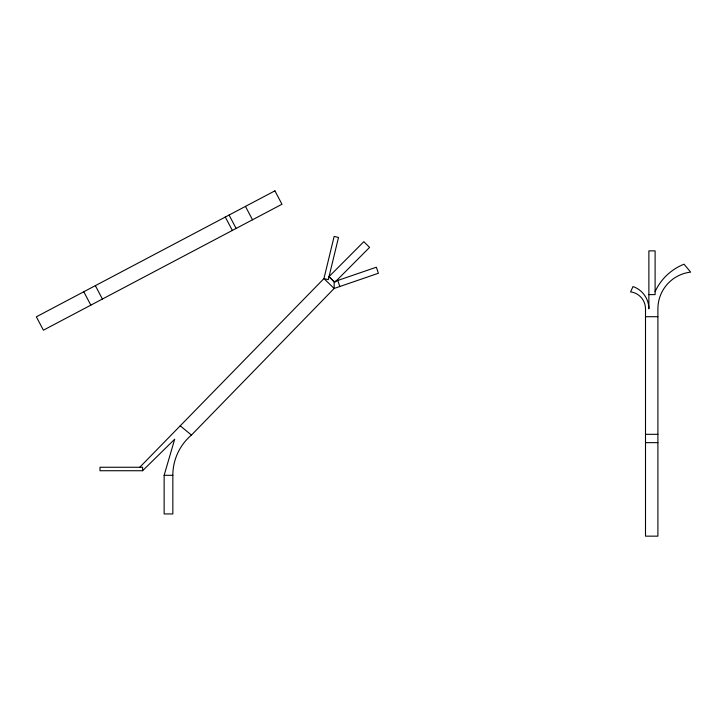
<?xml version="1.0" encoding="UTF-8"?>
<svg xmlns="http://www.w3.org/2000/svg" width="727" height="727" viewBox="0 0 727 727"><rect width="100%" height="100%" fill="white"/><g stroke="black" fill="none" stroke-linecap="round" stroke-linejoin="round"><path stroke-width="1.09" d="M329.013 276.66L334.756 282.385L369.58 247.398L363.836 241.682L329.013 276.66L334.147 281.712L376.341 267.218L378.413 273.252L334.147 288.465L191.446 435.082A52.58 52.58 0 0 0 172.844 475.313L172.844 513.944L164.138 513.944L164.138 475.313L174.68 439.226L142.601 470.732L99.999 470.732L99.999 467.261L142.601 467.261L142.601 470.732M139.775 467.261L323.942 278.586L334.147 236.402L338.5 237.456L328.295 279.641L323.942 278.586L334.147 288.465L334.147 281.712M648.875 294.608L655.109 294.608L655.109 250.87L648.875 250.87L648.875 308.83A23.555 23.555 0 0 0 632.999 286.556L630.591 291.881A17.084 17.084 0 0 1 645.503 308.83L645.503 536.153L657.899 536.153L657.899 308.83A36.95 36.95 0 0 1 690.65 272.116L684.034 264.201A53.507 53.507 0 0 0 655.109 291.609M645.503 316.708L657.899 316.708M645.503 434.319L657.899 434.319M645.503 442.652L657.899 442.652M164.138 475.313L172.844 475.313M180.232 425.813L191.446 435.082M245.453 206.404L252.514 219.781M229.069 215.056L236.13 228.432M225.288 217.046L232.349 230.432M95.355 285.656L102.416 299.033M83.778 291.763L90.848 305.149M337.755 280.477L339.836 286.511M274.906 190.847L36.35 316.808L43.411 330.185L281.967 204.232L274.906 190.847"/></g></svg>
